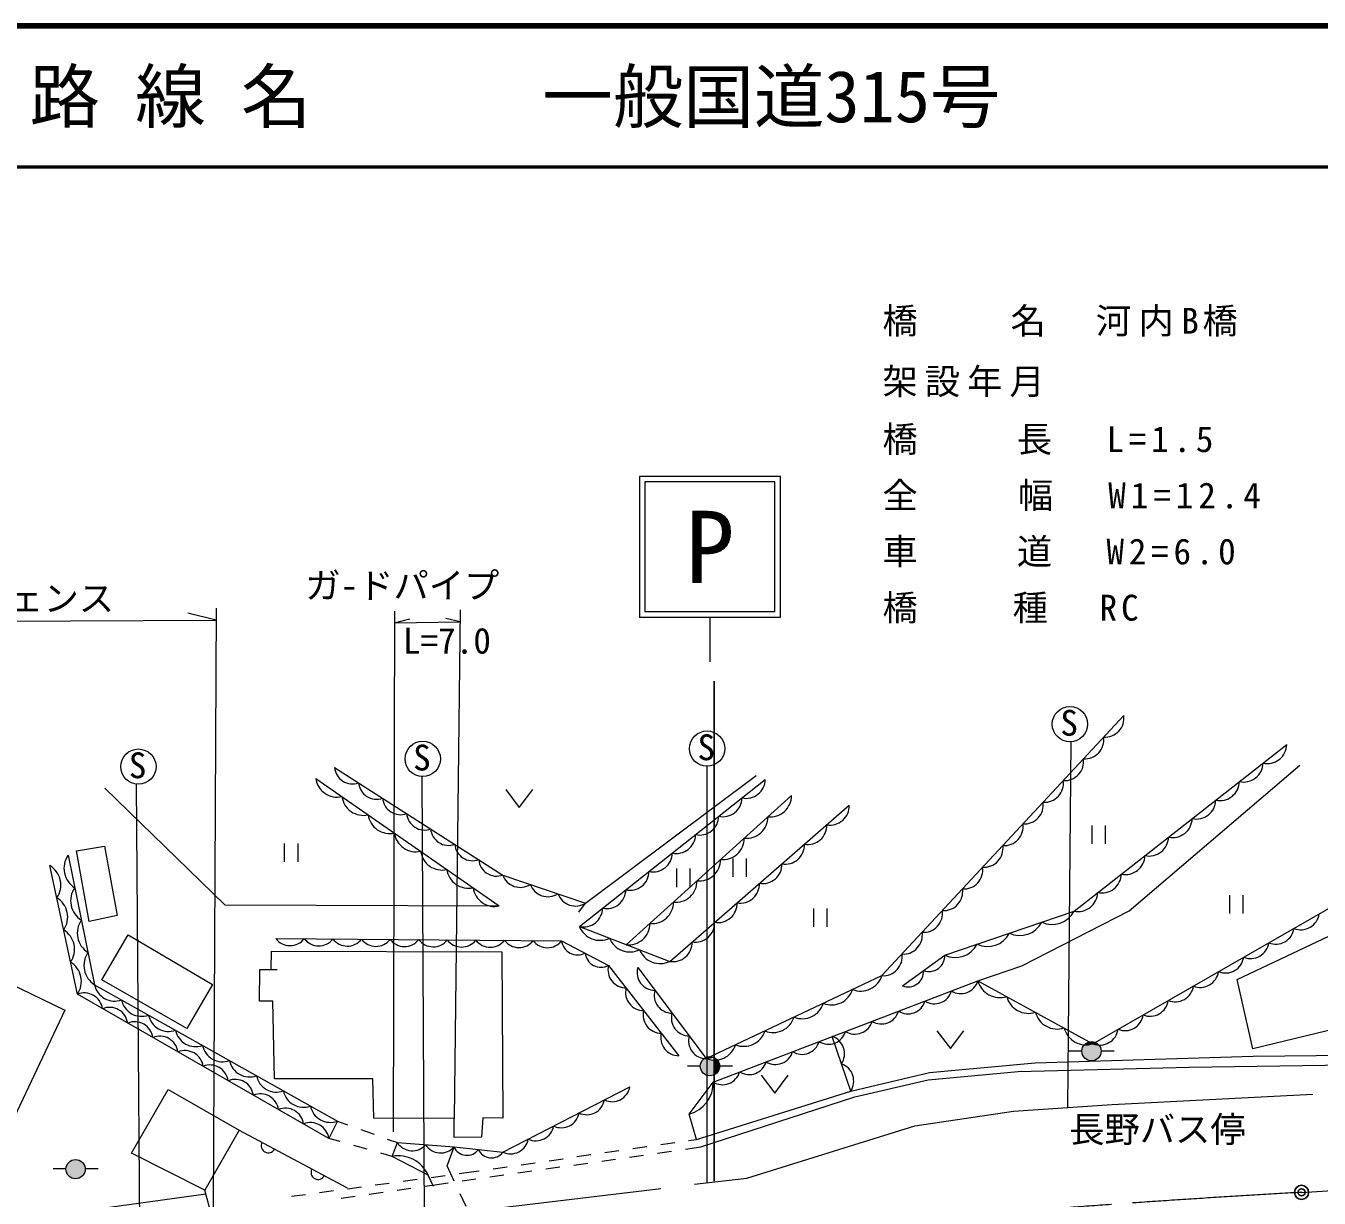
# Model space of a CAD drawing. Units: millimetres, scale not verified. Extents: x 40000 to 680000, y 20000 to 380000.
# Drawn here: x 180125 to 271802, y 296900 to 380000 of the extents above; entities that cross this region are included whole.
import ezdxf
from ezdxf.enums import TextEntityAlignment as Align

# ---------------------------------------------------------------- set-up
doc = ezdxf.new("R2010")
doc.units = ezdxf.units.MM
doc.header["$LTSCALE"] = 1000
doc.header["$PDMODE"] = 32
doc.header["$PDSIZE"] = 500
doc.linetypes.add('CHAIN', pattern=[18.5, 12, -1.5, 3.5, -1.5])
for name, color, linetype, lineweight in [('M-BGD', 7, 'Continuous', 13), ('M-BMK', 2, 'CHAIN', 13), ('M-BMK-SRVR', 3, 'Continuous', 25), ('M-STR-HTXT', 7, 'Continuous', 13), ('M-STR-STR1', 1, 'Continuous', 13), ('M-STR-STRC', 7, 'Continuous', 13), ('M-TTL', 2, 'Continuous', 140), ('M-TTL-LINE', 7, 'Continuous', 50)]:
    doc.layers.add(name, color=color, linetype=linetype, lineweight=lineweight)
doc.layers.add('M-TTL-TXT', color=7, linetype='Continuous')
doc.styles.add('ＭＳ ゴシック', font='')
doc.styles.get('ＭＳ ゴシック').set_extended_font_data('MS Gothic')

msp = doc.modelspace()

# ---------------------------------------------------------------- hatches: boundary and pattern name
at = {"layer": 'M-BGD'}
for points in [[(256349, 307314, 0.17644), (256189, 307753, -0.08393), (255765, 307847, -0.09594), (255162, 307773, 0.17296), (254985, 307350, 0.01338), (254984, 307314, 0.41421), (255666, 306631, 0.41421)], [(255765, 307847), (255520, 307981, 0.15532), (255162, 307773, 0.09594)], [(255765, 307847), (255932, 307943, 0.15501), (255520, 307981)], [(256189, 307753, 0.11878), (255932, 307943), (255765, 307847, 0.08393)], [(228392, 305607), (228392, 306781, -0.00522), (228362, 306793, -0.03002), (228210, 306803, 0.22424), (227933, 306289, 0.01338), (227932, 306253, 0.31994)], [(228661, 306934, 0.10026), (228392, 306899), (228392, 306807)], [(228924, 306862, 0.10101), (228661, 306934), (228392, 306807), (228392, 306781, 0.08712)], [(228924, 305644), (228924, 306681, -0.08712), (228392, 306781), (228392, 305607, 0.20334)], [(229137, 306693, 0.10055), (228924, 306862), (228924, 306681, 0.03411)], [(229298, 306253, 0.17674), (229137, 306693, -0.03411), (228924, 306681), (228924, 305644, 0.2823)], [(184332, 298955, 0.97359), (182967, 298991, 0.01338), (182966, 298955, 1)]]:
    msp.add_hatch(color=256, dxfattribs=at).paths.add_polyline_path(points)
h = msp.add_hatch(color=256, dxfattribs=at)
edge = h.paths.add_edge_path()
edge.add_ellipse((228367, 308062), major_axis=(-1204, 402), ratio=1, start_angle=101.33447, end_angle=108.21282)
h = msp.add_hatch(color=256, dxfattribs=at)
edge = h.paths.add_edge_path()
edge.add_line((228309, 306863), (228362, 306793))
h = msp.add_hatch(color=256, dxfattribs=at)
edge = h.paths.add_edge_path()
edge.add_ellipse((228944, 308246), major_axis=(-1485, 496), ratio=1, start_angle=86.63937, end_angle=87.83481)

# ---------------------------------------------------------------- linework, layer by layer
for p, q in [((255765, 307847), (298531, 332372)), ((240807, 312671), (257954, 331115)), ((253985, 303328), (254215, 329253)), ((254427, 317252), (269507, 329048)), ((202013, 327426), (213931, 319805)), ((228393, 327518), (228392, 297992)), ((258326, 317262), (270426, 327599)), ((200675, 326656), (213687, 317616)), ((208183, 326790), (208371, 295573)), ((219362, 316157), (232537, 326575)), ((219808, 317819), (231888, 326859)), ((185717, 325967), (194230, 317697)), ((187941, 326251), (188208, 292880)), ((214149, 325872), (215105, 324598)), ((215105, 324598), (216060, 325872)), ((222687, 314860), (234402, 325440)), ((225767, 313684), (238496, 324751)), ((255693, 323307), (255693, 322007)), ((256668, 322007), (256668, 323307)), ((183718, 321526), (185704, 321850)), ((185704, 321850), (186596, 316945)), ((198445, 322030), (198445, 320730)), ((199420, 320730), (199420, 322030)), ((183112, 321203), (184997, 312021)), ((184610, 316499), (183718, 321526)), ((230246, 320966), (230246, 319666)), ((231221, 319666), (231221, 320966)), ((183781, 311352), (181835, 320473)), ((226247, 320256), (226247, 318956)), ((227222, 318956), (227222, 320256)), ((213931, 319805), (219808, 317819)), ((265988, 312398), (281128, 319573)), ((265453, 318381), (265453, 317081)), ((266428, 317081), (266428, 318381)), ((194230, 317697), (213687, 317616)), ((219322, 317170), (219808, 317819)), ((235962, 317439), (235962, 316139)), ((236937, 316139), (236937, 317439)), ((245266, 314130), (254427, 317252)), ((250725, 313371), (258326, 317262)), ((186596, 316945), (184610, 316499)), ((172096, 315459), (182879, 310230)), ((185501, 312364), (187366, 315567)), ((187366, 315567), (193366, 312040)), ((219362, 316157), (225767, 313684)), ((197837, 315306), (218106, 315144)), ((218106, 315144), (221430, 313400)), ((197514, 313107), (197541, 314405)), ((197541, 314405), (213864, 314351)), ((213864, 314351), (213945, 302568)), ((242266, 311941), (245266, 314130)), ((196676, 310864), (196703, 313107)), ((196703, 313107), (197514, 313107)), ((196703, 313107), (197946, 313107)), ((221430, 313400), (226416, 306996)), ((223497, 313238), (228362, 306793)), ((228362, 306793), (240807, 312671)), ((247617, 312306), (250725, 313371)), ((184997, 312021), (202205, 302353)), ((191541, 308919), (185501, 312364)), ((193366, 312040), (191541, 308919)), ((228848, 305131), (247617, 312306)), ((247617, 312306), (255765, 307847)), ((267102, 307486), (265988, 312398)), ((201597, 301137), (183781, 311352)), ((197622, 310864), (196676, 310864)), ((197757, 305351), (197622, 310864)), ((182879, 310230), (177488, 298798)), ((276385, 309723), (267102, 307486)), ((238597, 304473), (237289, 308358)), ((244704, 308771), (245659, 307497)), ((245659, 307497), (246615, 308771)), ((254071, 307350), (254985, 307350)), ((256364, 307350), (257278, 307350)), ((267115, 306966), (300072, 307331)), ((227019, 306289), (227933, 306289)), ((229312, 306289), (230226, 306289)), ((244191, 305811), (251670, 306480)), ((251670, 306480), (267115, 306966)), ((262582, 306178), (300301, 306786)), ((204729, 305351), (197757, 305351)), ((204784, 302568), (204729, 305351)), ((232254, 305624), (233209, 304350)), ((233209, 304350), (234165, 305624)), ((238597, 304473), (244191, 305811)), ((244097, 305277), (250475, 305881)), ((250475, 305881), (262582, 306178)), ((187622, 300095), (190216, 304595)), ((190216, 304595), (195243, 301717)), ((213940, 300164), (222940, 304785)), ((227146, 302861), (228848, 305131)), ((227673, 301068), (238597, 304473)), ((238890, 304088), (244097, 305277)), ((227975, 300532), (238890, 304088)), ((250135, 303060), (257128, 303546)), ((257128, 303546), (271356, 304276)), ((210486, 302541), (204784, 302568)), ((210486, 301190), (210486, 302541)), ((212513, 302595), (212431, 301217)), ((213945, 302568), (212513, 302595)), ((227673, 301068), (227146, 302861)), ((243142, 302026), (250135, 303060)), ((195243, 301717), (192815, 297461)), ((195243, 301717), (202904, 297623)), ((202205, 302353), (201597, 301137)), ((202205, 302353), (202921, 302098)), ((203862, 301761), (204804, 301425)), ((231224, 298317), (243142, 302026)), ((202404, 300908), (201597, 301137)), ((205746, 301089), (206461, 300833)), ((206097, 299860), (206461, 300833)), ((206461, 300833), (210475, 300529)), ((212431, 301217), (210486, 301190)), ((225130, 300700), (226120, 300844)), ((227109, 300987), (227673, 301068)), ((192815, 297461), (187622, 300095)), ((204328, 300362), (203366, 300635)), ((206097, 299860), (205290, 300089)), ((208650, 298522), (206097, 299860)), ((209988, 299191), (210475, 300529)), ((210475, 300529), (213940, 300164)), ((219192, 299841), (220182, 299985)), ((221171, 300128), (222161, 300271)), ((222924, 299812), (223914, 299953)), ((223151, 300414), (224140, 300557)), ((224904, 300094), (225894, 300235)), ((226884, 300376), (227975, 300532)), ((182053, 298990), (182967, 298991)), ((184347, 298990), (185260, 298991)), ((213254, 298982), (214243, 299125)), ((215233, 299269), (216223, 299412)), ((216983, 298967), (217974, 299108)), ((217213, 299555), (218202, 299698)), ((218964, 299249), (219954, 299390)), ((220944, 299531), (221934, 299672)), ((204897, 297837), (205888, 297971)), ((206879, 298105), (207870, 298239)), ((208861, 298373), (209852, 298507)), ((208962, 297824), (210053, 297980)), ((210843, 298642), (211701, 298758)), ((211043, 298121), (212033, 298262)), ((211701, 298758), (212264, 298839)), ((213023, 298403), (214013, 298544)), ((215003, 298685), (215993, 298826)), ((227515, 297891), (231224, 298317)), ((185194, 296137), (192884, 297202)), ((193139, 296245), (192815, 297461)), ((198952, 297032), (199943, 297166)), ((200934, 297300), (201925, 297434)), ((202476, 296903), (203466, 297044)), ((202915, 297568), (203906, 297702)), ((204456, 297185), (205446, 297325)), ((206436, 297466), (207426, 297606)), ((207591, 295479), (225144, 297587)), ((208416, 297747), (208962, 297824))]:
    msp.add_line(p, q, dxfattribs=at)
for centre, radius in [((254137, 330500), 1250), ((208259, 328038), 1250), ((228416, 328767), 1250), ((188102, 327490), 1250), ((255666, 307314), 683), ((228615, 306253), 683), ((183649, 298955), 683)]:
    msp.add_circle(centre, radius, dxfattribs=at)
for centre, radius, start, end in [((256616, 330926), 1351, 266.13178, 8.04283), ((255187, 329389), 1351, 266.13178, 8.04283), ((268126, 329087), 1381, 257.67964, 358.38952), ((203279, 327531), 1271, 184.74742, 290.05834), ((253758, 327852), 1351, 266.13178, 8.04283), ((266450, 327776), 1381, 257.67964, 358.38952), ((202192, 326857), 1531, 187.54026, 282.88401), ((231185, 326592), 1352, 257.39834, 359.27338), ((252329, 326315), 1351, 266.13178, 8.04283), ((264775, 326465), 1381, 257.67964, 358.38952), ((204982, 326443), 1271, 184.74742, 290.05834), ((204051, 325566), 1531, 187.54026, 282.88401), ((206684, 325354), 1271, 184.74742, 290.05834), ((229538, 325290), 1352, 257.39834, 359.27338), ((232880, 325442), 1521, 264.2566, 359.91468), ((237135, 324709), 1361, 260.25402, 1.75512), ((250900, 324778), 1351, 266.13178, 8.04283), ((263099, 325155), 1381, 257.67964, 358.38952), ((205910, 324274), 1531, 187.54026, 282.88401), ((208387, 324265), 1271, 184.74742, 290.05834), ((227892, 323988), 1352, 257.39834, 359.27338), ((231207, 323931), 1521, 264.2566, 359.91468), ((261424, 323844), 1381, 257.67964, 358.38952), ((207769, 322983), 1531, 187.54026, 282.88401), ((210089, 323177), 1271, 184.74742, 290.05834), ((235544, 323326), 1361, 260.25402, 1.75512), ((249471, 323241), 1351, 266.13178, 8.04283), ((211792, 322088), 1271, 184.74742, 290.05834), ((226245, 322685), 1352, 257.39834, 359.27338), ((229533, 322419), 1521, 264.2566, 359.91468), ((233953, 321943), 1361, 260.25402, 1.75512), ((248042, 321704), 1351, 266.13178, 8.04283), ((259748, 322533), 1381, 257.67964, 358.38952), ((184448, 320281), 1623, 145.38055, 237.82247), ((209628, 321691), 1531, 187.54026, 282.88401), ((213495, 320999), 1271, 184.74742, 290.05834), ((224598, 321383), 1352, 257.39834, 359.27338), ((227860, 320908), 1521, 264.2566, 359.91468), ((258073, 321222), 1381, 257.67964, 358.38952), ((180994, 319102), 1609, 325.61303, 58.47212), ((211487, 320400), 1531, 187.54026, 282.88401), ((222951, 320081), 1352, 257.39834, 359.27338), ((232362, 320559), 1361, 260.25402, 1.75512), ((246613, 320167), 1351, 266.13178, 8.04283), ((215172, 320250), 1319, 199.71823, 302.93835), ((217132, 319588), 1319, 199.71823, 302.93835), ((226186, 319396), 1521, 264.2566, 359.91468), ((230771, 319176), 1361, 260.25402, 1.75512), ((256397, 319912), 1381, 257.67964, 358.38952), ((181480, 316822), 1609, 325.61303, 58.47212), ((184919, 317986), 1623, 145.38055, 237.82247), ((213346, 319109), 1531, 187.54026, 282.88401), ((219091, 318926), 1319, 199.71823, 302.93835), ((221304, 318779), 1352, 257.39834, 359.27338), ((245184, 318630), 1351, 266.13178, 8.04283), ((254722, 318601), 1381, 257.67964, 358.38952), ((219657, 317476), 1352, 257.39834, 359.27338), ((224512, 317885), 1521, 264.2566, 359.91468), ((229180, 317793), 1361, 260.25402, 1.75512), ((243756, 317093), 1351, 266.13178, 8.04283), ((252890, 318010), 1714, 243.905, 333.72377), ((185390, 315690), 1623, 145.38055, 237.82247), ((222839, 316374), 1521, 264.2566, 359.91468), ((227589, 316409), 1361, 260.25402, 1.75512), ((250600, 317230), 1714, 243.905, 333.72377), ((270511, 317231), 1305, 247.91703, 351.74804), ((181967, 314541), 1609, 325.61303, 58.47212), ((220811, 316733), 1559, 201.68273, 296.09651), ((242327, 315556), 1351, 266.13178, 8.04283), ((248310, 316449), 1714, 243.905, 333.72377), ((268729, 316209), 1305, 247.91703, 351.74804), ((198857, 316075), 1277, 217.02177, 322.06151), ((200884, 316058), 1277, 217.02177, 322.06151), ((202911, 316042), 1277, 217.02177, 322.06151), ((204938, 316026), 1277, 217.02177, 322.06151), ((206964, 316010), 1277, 217.02177, 322.06151), ((208991, 315994), 1277, 217.02177, 322.06151), ((211018, 315977), 1277, 217.02177, 322.06151), ((213045, 315961), 1277, 217.02177, 322.06151), ((215072, 315945), 1277, 217.02177, 322.06151), ((217099, 315929), 1277, 217.02177, 322.06151), ((219230, 315266), 1130, 186.22527, 298.43057), ((222946, 315909), 1559, 201.68273, 296.09651), ((225081, 315085), 1559, 201.68273, 296.09651), ((225998, 315026), 1361, 260.25402, 1.75512), ((246019, 315669), 1714, 243.905, 333.72377), ((266947, 315187), 1305, 247.91703, 351.74804), ((182453, 312261), 1609, 325.61303, 58.47212), ((185861, 313395), 1623, 145.38055, 237.82247), ((220892, 314395), 1130, 186.22527, 298.43057), ((240898, 314019), 1351, 266.13178, 8.04283), ((244155, 314077), 1112, 249.50777, 2.73091), ((265165, 314165), 1305, 247.91703, 351.74804), ((222668, 313079), 1279, 165.43153, 270.36863), ((224719, 312896), 1269, 164.3389, 269.74605), ((239314, 313144), 1565, 248.1726, 342.39132), ((242655, 312983), 1112, 249.50777, 2.73091), ((263383, 313144), 1305, 247.91703, 351.74804), ((186420, 312315), 1452, 191.64745, 289.69474), ((223915, 311477), 1279, 165.43153, 270.36863), ((246407, 312657), 1259, 238.00434, 343.83831), ((249162, 312712), 1598, 194.71141, 287.90801), ((261601, 312122), 1305, 247.91703, 351.74804), ((184272, 310144), 1304, 8.24533, 112.09658), ((188332, 311240), 1452, 191.64745, 289.69474), ((225935, 311284), 1269, 164.3389, 269.74605), ((237240, 312165), 1565, 248.1726, 342.39132), ((242653, 311222), 1259, 238.00434, 343.83831), ((244530, 311939), 1259, 238.00434, 343.83831), ((251199, 311597), 1598, 194.71141, 287.90801), ((259819, 311100), 1305, 247.91703, 351.74804), ((186053, 309122), 1304, 8.24533, 112.09658), ((190244, 310166), 1452, 191.64745, 289.69474), ((225161, 309876), 1279, 165.43153, 270.36863), ((227151, 309673), 1269, 164.3389, 269.74605), ((235166, 311185), 1565, 248.1726, 342.39132), ((240777, 310504), 1259, 238.00434, 343.83831), ((253236, 310482), 1598, 194.71141, 287.90801), ((258037, 310078), 1305, 247.91703, 351.74804), ((187835, 308101), 1304, 8.24533, 112.09658), ((233092, 310205), 1565, 248.1726, 342.39132), ((238900, 309787), 1259, 238.00434, 343.83831), ((255273, 309368), 1598, 194.71141, 287.90801), ((189616, 307079), 1304, 8.24533, 112.09658), ((192156, 309092), 1452, 191.64745, 289.69474), ((226408, 308275), 1279, 165.43153, 270.36863), ((228367, 308062), 1269, 164.3389, 269.74605), ((231018, 309226), 1565, 248.1726, 342.39132), ((237023, 309069), 1259, 238.00434, 343.83831), ((236858, 307132), 1300, 326.58684, 70.62511), ((256255, 309056), 1305, 247.91703, 351.74804), ((191398, 306058), 1304, 8.24533, 112.09658), ((194068, 308018), 1452, 191.64745, 289.69474), ((228944, 308246), 1565, 248.1726, 342.39132), ((233269, 307634), 1259, 238.00434, 343.83831), ((235146, 308352), 1259, 238.00434, 343.83831), ((193180, 305036), 1304, 8.24533, 112.09658), ((195980, 306943), 1452, 191.64745, 289.69474), ((231392, 306917), 1259, 238.00434, 343.83831), ((237512, 305189), 1300, 326.58684, 70.62511), ((194961, 304015), 1304, 8.24533, 112.09658), ((197892, 305869), 1452, 191.64745, 289.69474), ((229515, 306199), 1259, 238.00434, 343.83831), ((199804, 304795), 1452, 191.64745, 289.69474), ((221686, 305011), 1273, 244.57958, 349.78264), ((226586, 305054), 2263, 284.30396, 1.95624), ((196743, 302993), 1304, 8.24533, 112.09658), ((219887, 304087), 1273, 244.57958, 349.78264), ((198524, 301972), 1304, 8.24533, 112.09658), ((201716, 303721), 1452, 191.64745, 289.69474), ((218087, 303163), 1273, 244.57958, 349.78264), ((200306, 300950), 1304, 8.24533, 112.09658), ((216287, 302239), 1273, 244.57958, 349.78264), ((197310, 300612), 500, 151.88033, 331.88033), ((207522, 301517), 1262, 212.81878, 318.5166), ((214487, 301314), 1273, 244.57958, 349.78264), ((206525, 297572), 2328, 24.09438, 100.61367), ((209529, 301365), 1262, 212.81878, 318.5166), ((211394, 300944), 1009, 204.28984, 323.69215), ((213127, 300762), 1009, 204.28984, 323.69215), ((200838, 298727), 500, 151.88033, 331.88033)]:
    msp.add_arc(centre, radius, start, end, dxfattribs=at)
at = {"layer": 'M-BMK'}
msp.add_line((270557, 297310), (328953, 301019), dxfattribs=at)
msp.add_arc((324657, -657320), 956162, 93.24354, 99.25348, dxfattribs=at)
at = {"layer": 'M-BMK-SRVR'}
msp.add_circle((270557, 297310), 500, dxfattribs=at)
msp.add_point((270557, 297310), dxfattribs=at)
at = {"layer": 'M-STR-HTXT'}
for p, q in [((193611, 337865), (191609, 338357)), ((193615, 338730), (193412, 296282)), ((206261, 338513), (206151, 301608)), ((210912, 338612), (210486, 302541)), ((161134, 337747), (193611, 337865)), ((206259, 337683), (207337, 337967)), ((206259, 337683), (210901, 337742)), ((210901, 337742), (209904, 337978))]:
    msp.add_line(p, q, dxfattribs=at)
at = {"layer": 'M-STR-STR1'}
for p, q in [((210492, 298112), (209988, 299191)), ((209010, 297716), (208650, 298522)), ((211339, 296300), (210916, 297206))]:
    msp.add_line(p, q, dxfattribs=at)
at = {"layer": 'M-STR-STRC'}
for p, q in [((233615, 348061), (223615, 348061)), ((223615, 348061), (223615, 338061)), ((233222, 347668), (224008, 347668)), ((224008, 347668), (224008, 338454)), ((233221, 338454), (233222, 347668)), ((233614, 338061), (233615, 348061)), ((233221, 338454), (224008, 338454)), ((233615, 338061), (223615, 338061)), ((228615, 338061), (228615, 334918))]:
    msp.add_line(p, q, dxfattribs=at)
at = {"layer": 'M-STR-STRC', "lineweight": 25}
msp.add_line((228924, 333557), (228924, 298092), dxfattribs=at)
at = {"layer": 'M-TTL'}
msp.add_line((680000, 380000), (40000, 380000), dxfattribs=at)
at = {"layer": 'M-TTL-LINE'}
msp.add_line((40000, 370000), (680000, 370000), dxfattribs=at)

# ---------------------------------------------------------------- texts
at = {"layer": 'M-BGD', "style": 'ＭＳ ゴシック'}
for s, p in [('S', (253458, 329127)), ('S', (227737, 327394)), ('S', (187423, 326117)), ('S', (207580, 326664)), ('長野バス停', (254088, 300310))]:
    msp.add_text(s, height=1833, dxfattribs=at).set_placement(p, align=Align.BOTTOM_LEFT)
at = {"layer": 'M-STR-HTXT', "style": 'ＭＳ ゴシック'}
for s, p in [('ガ-ドパイプ', (199934, 338867)), ('ガードフェンス', (168876, 337954)), ('L=7.0', (206858, 334949))]:
    msp.add_text(s, height=1833, dxfattribs=at).set_placement(p, align=Align.BOTTOM_LEFT)
at = {"layer": 'M-STR-HTXT', "char_height": 1833, "attachment_point": 7, "style": 'ＭＳ ゴシック'}
for s, insert in [('\\T1.21;橋\u3000\u3000名\u3000河内B橋', (240850, 357973)), ('\\T1.2;架設年月\u3000', (240850, 353677)), ('\\T1.27;橋\u3000\u3000長\u3000L=1.5', (240850, 349579)), ('\\T1.28;全\u3000\u3000幅\u3000W1=12.4', (240850, 345599)), ('\\T1.27;車\u3000\u3000道\u3000W2=6.0', (240850, 341619)), ('\\T1.23;橋\u3000\u3000種\u3000RC', (240850, 337639))]:
    msp.add_mtext(s, dxfattribs=dict(at, insert=insert))
at = {"layer": 'M-STR-STRC', "style": 'ＭＳ ゴシック'}
msp.add_text('P', height=5132, dxfattribs=at).set_placement((228615, 343061), align=Align.MIDDLE_CENTER)
at = {"layer": 'M-TTL-TXT', "style": 'ＭＳ ゴシック'}
for s, p in [('路 線 名', (180380, 375000)), ('一般国道315号', (216734, 375000))]:
    msp.add_text(s, height=3666, dxfattribs=at).set_placement(p, align=Align.MIDDLE_LEFT)

doc.saveas('drawing.dxf')
